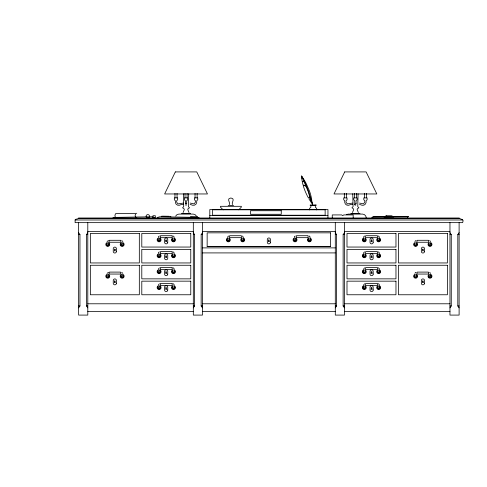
<?xml version="1.0" encoding="UTF-8"?>
<svg xmlns="http://www.w3.org/2000/svg" width="487" height="487" viewBox="0 0 487 487"><rect width="100%" height="100%" fill="white"/><g stroke="black" fill="none" stroke-linecap="round" stroke-linejoin="round"><path stroke-width="0.73" d="M197.46 216.715L197.442 217.391M158.366 237.297L158.768 236.372M158.366 253.203L158.768 252.272M158.366 269.11L159.383 267.82M158.366 285.011L159.383 283.726M227.618 237.297L228.013 236.372L228.945 235.97M294.318 237.297L294.714 236.372M363.564 237.297L363.966 236.372M363.564 253.203L363.966 252.272M363.564 269.11L364.586 267.82M363.564 285.011L364.586 283.726M75.114 219.984C75.503 218.474 77.914 219.692 78.31 218.182L459.454 218.182C460.739 219.96 464.452 218.407 462.65 222.65L75.114 222.65L75.114 219.984L462.65 219.984M355.869 205.094L354.956 205.094L354.956 204.163M107.085 241.564L108.37 240.548M115.188 249.435L115.328 250.829L114.329 250.829L114.506 249.149L115.188 249.241M107.085 273.377L108.37 272.361M185.59 203.268L185.59 204.187M186.509 204.187L186.509 203.268M355.869 204.187L355.869 203.268M414.936 241.564L415.07 241.235M414.936 273.377L415.07 273.043M229.395 204.595C230.521 202.208 226.059 198.678 230.893 197.965C235.726 198.678 231.264 202.208 232.39 204.595M87.8 307.869L86.491 305.964L86.491 234.594L87.8 232.689M78.644 307.869L79.953 305.964L79.953 234.594L78.644 232.689M202.47 307.869L201.161 305.964L201.161 234.594L202.47 232.689M193.315 307.869L194.623 305.964L194.623 234.594L193.315 232.689M344.449 307.869L343.14 305.964L343.14 234.594L344.449 232.689M335.293 307.869L336.602 305.964L336.602 234.594L335.293 232.689M459.113 307.869L457.81 305.964L457.81 234.594L459.113 232.689M449.964 307.869L451.266 305.964L451.266 234.594L449.964 232.689M183.075 212.539L184.33 209.623L184.001 208.728L182.601 207.779L183.69 206.622L183.38 193.741M352.436 212.539L353.696 209.623L353.367 208.728L351.961 207.779L353.057 206.622L352.746 193.741M175.667 216.082L177.012 214.627L178.851 214.097L193.248 214.097L195.086 214.627L196.431 216.082M371.788 217.409L373.31 216.739L408.617 216.739L373.359 217.013L372.269 217.409M268.696 239.86L268.38 241.674L269.378 241.674L269.067 239.86M371.423 239.86L371.112 241.674L372.111 241.674L371.794 239.86M415.289 240.949L415.91 240.59M371.423 287.573L371.112 289.388L372.111 289.388L371.794 287.573M415.289 272.757L415.91 272.397M186.509 205.094L185.59 205.094M159.054 236.152L159.383 236.012M159.054 252.053L159.383 251.919M295 236.152L295.335 236.012M364.252 236.152L364.586 236.012M364.252 252.053L364.586 251.919M136.701 213.543L136.701 213.227M136.701 218.066L136.701 217.75M346.379 214.627L348.217 214.097L362.608 214.097L364.446 214.627L365.792 216.082L366.285 218.073M157.435 217.421L159.937 216.77L199.104 217.421M169.805 216.258L170.986 216.946M112.947 217.421L152.041 216.77L154.616 217.421M183.38 203.079L177.992 203.883L176.665 202.178L176.659 200.747L177.67 199.792L177.67 197.886L174.346 197.886L174.346 199.792L175.363 200.747L175.375 202.458L176.05 204.083L177.53 205.149L179.326 205.283L181.304 204.455L183.38 204.376M352.746 203.079L347.359 203.883L346.032 202.178L346.026 200.747L347.036 199.792L347.036 197.886L343.712 197.886L343.712 199.792L344.723 200.747L344.741 202.458L345.417 204.083L346.89 205.149L348.692 205.283L350.67 204.455L352.746 204.376M228.19 205.362L233.596 205.362M181.42 213.44L190.679 213.44M350.786 213.44L360.039 213.44M209.812 215.461L327.952 215.461M87.8 231.599L193.315 231.599M202.47 231.599L335.293 231.599M344.449 231.599L449.964 231.599M78.644 234.594L79.953 234.594M86.491 234.594L87.8 234.594M193.315 234.594L194.623 234.594M201.161 234.594L202.47 234.594M335.293 234.594L336.602 234.594M343.14 234.594L344.449 234.594M449.964 234.594L451.266 234.594M457.81 234.594L459.113 234.594M160.71 235.714L171.856 235.714M229.961 235.714L241.102 235.714M296.662 235.714L307.802 235.714M365.907 235.714L377.054 235.714M160.71 237.668L171.856 237.668M229.961 237.668L241.102 237.668M296.662 237.668L307.802 237.668M365.907 237.668L377.054 237.668M109.386 240.292L120.526 240.292M417.237 240.292L428.377 240.292M109.386 242.246L120.526 242.246M417.237 242.246L428.377 242.246M207.152 246.428L330.612 246.428M202.47 247.889L335.293 247.889M160.71 251.621L171.856 251.621M365.907 251.621L377.054 251.621M202.47 252.911L335.293 252.911M160.71 253.575L171.856 253.575M365.907 253.575L377.054 253.575M160.71 267.521L171.856 267.521M365.907 267.521L377.054 267.521M160.71 269.475L171.856 269.475M365.907 269.475L377.054 269.475M109.386 272.099L120.526 272.099M417.237 272.099L428.377 272.099M109.386 274.053L120.526 274.053M417.237 274.053L428.377 274.053M160.71 283.428L171.856 283.428M365.907 283.428L377.054 283.428M160.71 285.382L171.856 285.382M365.907 285.382L377.054 285.382M87.8 303.785L193.315 303.785M202.47 303.785L335.293 303.785M344.449 303.785L449.964 303.785M78.644 305.964L79.953 305.964M86.491 305.964L87.8 305.964M193.315 305.964L194.623 305.964M201.161 305.964L202.47 305.964M335.293 305.964L336.602 305.964M343.14 305.964L344.449 305.964M449.964 305.964L451.266 305.964M457.81 305.964L459.113 305.964M87.8 311.418L193.315 311.418M202.47 311.418L335.293 311.418M344.449 311.418L449.964 311.418M162.293 216.155L168.977 216.265M190.405 216.624L197.314 216.739M359.516 203.079L363.466 203.883L364.793 202.178L364.8 200.747L363.789 199.792L363.789 197.886L367.113 197.886L367.113 199.792L366.096 200.747L366.084 202.458L365.408 204.083L363.935 205.149L362.133 205.283L359.503 204.376M190.155 203.079L194.106 203.883L195.427 202.178L195.439 200.747L194.423 199.792L194.423 197.886L197.746 197.886L197.746 199.792L196.736 200.747L196.718 202.458L196.042 204.083L194.569 205.149L192.767 205.283L190.137 204.376M161.593 216.794L161.611 216.118M378.064 235.97L378.996 236.372L379.391 237.297M378.064 251.876L378.996 252.272L379.391 253.203M172.867 235.97L173.798 236.372L174.194 237.297M378.064 267.783L378.996 268.179L379.391 269.11M172.867 251.876L173.798 252.272L174.194 253.203M378.064 283.684L378.996 284.085L379.391 285.011M172.867 267.783L173.798 268.179L174.194 269.11M172.867 283.684L173.798 284.085L174.194 285.011M429.704 240.59L430.678 241.564M429.704 272.397L430.678 273.377M309.129 236.012L309.458 236.152M242.429 236.012L243.445 237.297M121.853 240.59L122.827 241.564M121.853 272.397L122.827 273.377M358.389 212.539L357.129 209.623L357.458 208.728L358.864 207.779L357.768 206.622L358.079 193.747M189.023 212.539L187.763 209.623L188.092 208.728L189.498 207.779L188.402 206.622L188.713 193.747M309.744 236.372L310.146 237.297M135.69 217.421L135.258 216.374A3.202 3.202 0 0 1 135.258 214.919L135.916 213.55L115.705 213.55L115.054 214.919A3.202 3.202 0 0 0 115.054 216.374L115.486 217.421M312.051 203.14C309.61 193.741 306.463 184.396 301.508 176.002L301.684 178.126L302.689 178.339L308.137 191.452L311.613 203.109L308.868 198.757L310.006 197.174L308.247 197.625L307.626 196.492A33.688 17.727 60.2 0 1 303.699 187.185L303.188 185.48L306.073 185.985L303.005 184.865L302.439 182.57L303.833 180.817L302.263 181.688L301.727 178.443L302.689 178.339L301.508 176.002A31.85 16.777 60.3 0 1 305.666 182.54L305.994 183.167L305.337 183.41L306.323 183.794L309.434 190.922L308.557 191.494L309.781 191.866A31.85 16.777 60.3 0 1 311.558 198.787L311.765 200.248L311.272 200.157L311.875 200.997L312.63 205.557M312.137 202.927L312.727 205.374M459.229 218.182L78.535 218.182M459.113 222.65L459.113 315.089L449.964 315.089L449.964 222.65M428.694 240.548L428.694 241.99M428.694 272.361L428.694 273.797M416.921 240.548L416.921 241.99M416.921 272.361L416.921 273.797M407.564 217.013L407.564 217.799M377.364 235.97L377.364 237.412M377.364 251.876L377.364 253.319M377.364 267.783L377.364 269.22M377.364 283.684L377.364 285.126M366.492 193.357L366.492 197.886M365.597 235.97L365.597 237.412M365.597 251.876L365.597 253.319M365.597 267.783L365.597 269.22M365.597 283.684L365.597 285.126M364.41 193.357L364.41 197.886M356.454 193.357L356.454 197.886M356.064 203.663L356.064 200.747L357.074 199.792L357.074 197.886L353.751 197.886L353.751 199.792L354.761 200.747L354.761 204.625M354.372 193.357L354.372 197.886M353.178 218.073L353.178 214.925L343.731 214.925L342.714 215.662L341.691 214.925L332.25 214.925L332.25 218.073M346.415 193.357L346.415 197.886M344.449 222.65L344.449 315.089L335.293 315.089L335.293 222.65M344.333 193.357L344.333 197.886M327.952 218.073L327.952 209.574L209.812 209.574L209.812 218.073M316.702 209.927L316.702 208.424L315.339 207.17L315.339 205.599M310.883 205.599L310.883 207.17L309.519 208.424L309.519 209.927M308.119 235.97L308.119 237.412M296.346 235.97L296.346 237.412M241.418 235.97L241.418 237.412M229.645 235.97L229.645 237.412M202.47 222.65L202.47 315.089L193.315 315.089L193.315 222.65M197.125 193.357L197.125 197.886M195.043 193.357L195.043 197.886M187.087 193.357L187.087 197.886M186.698 203.663L186.698 200.747L187.708 199.792L187.708 197.886L184.384 197.886L184.384 199.792L185.401 200.747L185.401 203.663M185.005 193.357L185.005 197.886M177.055 193.357L177.055 197.886M174.967 193.357L174.967 197.886M172.167 235.97L172.167 237.412M172.167 251.876L172.167 253.319M172.167 267.783L172.167 269.22M172.167 283.684L172.167 285.126M160.4 235.97L160.4 237.412M160.4 251.876L160.4 253.319M160.4 267.783L160.4 269.22M160.4 283.684L160.4 285.126M155.316 217.488L155.316 215.723L152.967 215.723L152.967 218.073M120.843 240.548L120.843 241.99M120.843 272.361L120.843 273.797M109.07 240.548L109.07 241.99M109.07 272.361L109.07 273.797M87.8 222.65L87.8 315.089L78.644 315.089L78.644 222.65M146.143 216.782A1.747 1.747 0 0 1 147.981 214.59A1.747 1.747 0 0 1 149.412 217.068A1.747 1.747 0 0 1 146.593 217.561M238.429 209.824A13.186 13.186 0 0 0 241.321 207.066L241.321 206.311L220.465 206.311L220.465 207.066A13.186 13.186 0 0 0 223.356 209.824M371.191 253.91A1.577 1.577 0 0 0 370.023 255.438L370.023 258.189A1.577 1.577 0 0 0 371.599 259.766A1.577 1.577 0 0 0 373.182 258.189L373.182 255.438A1.577 1.577 0 0 0 372.013 253.91M379.178 253.867A1.96 1.96 0 0 1 380.28 256.886A1.96 1.96 0 0 1 377.066 256.886A1.96 1.96 0 0 1 378.168 253.867M379.032 254.421A1.388 1.388 0 0 1 379.805 256.558A1.388 1.388 0 0 1 377.541 256.558A1.388 1.388 0 0 1 378.314 254.421M379.184 255.249A0.718 0.718 0 0 1 379.184 256.272A0.718 0.718 0 0 1 378.162 256.272A0.718 0.718 0 0 1 378.162 255.249M364.982 254.561A1.388 1.388 0 0 1 365.268 256.74A1.388 1.388 0 0 1 363.089 256.454A1.388 1.388 0 0 1 363.929 254.421M364.909 255.401A0.718 0.718 0 0 1 364.593 256.412A0.718 0.718 0 0 1 363.612 256.01A0.718 0.718 0 0 1 364.099 255.066M364.793 253.867A1.96 1.96 0 0 1 365.895 256.886A1.96 1.96 0 0 1 362.681 256.886A1.96 1.96 0 0 1 363.777 253.867M165.75 253.91A1.577 1.577 0 0 0 164.582 255.438L164.582 258.189A1.577 1.577 0 0 0 166.158 259.766A1.577 1.577 0 0 0 167.741 258.189L167.741 255.438A1.577 1.577 0 0 0 166.158 253.855M159.596 253.867A1.96 1.96 0 0 1 160.698 256.886A1.96 1.96 0 0 1 157.484 256.886A1.96 1.96 0 0 1 158.579 253.867M159.45 254.421A1.388 1.388 0 0 1 160.29 256.454A1.388 1.388 0 0 1 158.111 256.74A1.388 1.388 0 0 1 158.397 254.561M159.45 255.139A0.718 0.718 0 0 1 159.712 256.119A0.718 0.718 0 0 1 158.732 256.387A0.718 0.718 0 0 1 158.464 255.401M174.169 254.561A1.388 1.388 0 0 1 174.456 256.74A1.388 1.388 0 0 1 172.276 256.454A1.388 1.388 0 0 1 173.116 254.421M174.102 255.401A0.718 0.718 0 0 1 173.835 256.387A0.718 0.718 0 0 1 172.848 256.119A0.718 0.718 0 0 1 173.116 255.139M173.981 253.867A1.96 1.96 0 0 1 175.083 256.886A1.96 1.96 0 0 1 171.868 256.886A1.96 1.96 0 0 1 172.97 253.867M430.508 274.345A1.96 1.96 0 0 1 431.604 277.371A1.96 1.96 0 0 1 428.39 277.371A1.96 1.96 0 0 1 429.491 274.345M430.356 274.905A1.388 1.388 0 0 1 431.196 276.933A1.388 1.388 0 0 1 429.023 277.225A1.388 1.388 0 0 1 429.309 275.045M430.185 275.545A0.718 0.718 0 0 1 430.678 276.488A0.718 0.718 0 0 1 429.692 276.896A0.718 0.718 0 0 1 429.376 275.885M416.306 275.045A1.388 1.388 0 0 1 416.592 277.225A1.388 1.388 0 0 1 414.413 276.933A1.388 1.388 0 0 1 415.253 274.905M416.123 275.733A0.718 0.718 0 0 1 416.123 276.75A0.718 0.718 0 0 1 415.107 276.75A0.718 0.718 0 0 1 415.107 275.733M416.123 274.345A1.96 1.96 0 0 1 417.219 277.371A1.96 1.96 0 0 1 414.005 277.371A1.96 1.96 0 0 1 415.107 274.345M159.596 269.768A1.96 1.96 0 0 1 160.698 272.793A1.96 1.96 0 0 1 157.484 272.793A1.96 1.96 0 0 1 158.579 269.768M159.45 270.328A1.388 1.388 0 0 1 160.29 272.361A1.388 1.388 0 0 1 158.111 272.647A1.388 1.388 0 0 1 158.397 270.468M159.45 271.04A0.718 0.718 0 0 1 159.712 272.026A0.718 0.718 0 0 1 158.732 272.288A0.718 0.718 0 0 1 158.464 271.308M174.169 270.468A1.388 1.388 0 0 1 174.456 272.647A1.388 1.388 0 0 1 172.276 272.361A1.388 1.388 0 0 1 173.116 270.328M174.102 271.308A0.718 0.718 0 0 1 173.835 272.288A0.718 0.718 0 0 1 172.848 272.026A0.718 0.718 0 0 1 173.116 271.04M173.981 269.768A1.96 1.96 0 0 1 175.083 272.793A1.96 1.96 0 0 1 171.868 272.793A1.96 1.96 0 0 1 172.97 269.768M379.178 237.96A1.96 1.96 0 0 1 380.28 240.98A1.96 1.96 0 0 1 377.066 240.98A1.96 1.96 0 0 1 378.168 237.96M379.032 238.52A1.388 1.388 0 0 1 379.805 240.651A1.388 1.388 0 0 1 377.541 240.651A1.388 1.388 0 0 1 378.314 238.52M379.184 239.348A0.718 0.718 0 0 1 379.184 240.365A0.718 0.718 0 0 1 378.162 240.365A0.718 0.718 0 0 1 378.162 239.348M364.982 238.654A1.388 1.388 0 0 1 365.268 240.834A1.388 1.388 0 0 1 363.089 240.548A1.388 1.388 0 0 1 363.929 238.52M364.8 239.348A0.718 0.718 0 0 1 364.702 240.444A0.718 0.718 0 0 1 363.637 240.158A0.718 0.718 0 0 1 364.099 239.16M364.793 237.96A1.96 1.96 0 0 1 365.895 240.98A1.96 1.96 0 0 1 362.681 240.98A1.96 1.96 0 0 1 363.777 237.96M108.272 242.538A1.96 1.96 0 0 1 109.368 245.558A1.96 1.96 0 0 1 106.154 245.558A1.96 1.96 0 0 1 107.256 242.538M108.455 243.232A1.388 1.388 0 0 1 108.741 245.411A1.388 1.388 0 0 1 106.562 245.125A1.388 1.388 0 0 1 107.402 243.098M108.388 244.072A0.718 0.718 0 0 1 108.126 245.058A0.718 0.718 0 0 1 107.14 244.797A0.718 0.718 0 0 1 107.402 243.81M122.505 243.098A1.388 1.388 0 0 1 123.351 245.125A1.388 1.388 0 0 1 121.172 245.411A1.388 1.388 0 0 1 121.458 243.232M122.511 243.81A0.718 0.718 0 0 1 122.773 244.797A0.718 0.718 0 0 1 121.787 245.058A0.718 0.718 0 0 1 121.525 244.072M122.657 242.538A1.96 1.96 0 0 1 123.759 245.558A1.96 1.96 0 0 1 120.545 245.558A1.96 1.96 0 0 1 121.64 242.538M430.508 242.538A1.96 1.96 0 0 1 431.604 245.558A1.96 1.96 0 0 1 428.39 245.558A1.96 1.96 0 0 1 429.491 242.538M430.356 243.098A1.388 1.388 0 0 1 431.196 245.125A1.388 1.388 0 0 1 429.023 245.411A1.388 1.388 0 0 1 429.309 243.232M430.185 243.737A0.718 0.718 0 0 1 430.697 244.62A0.718 0.718 0 0 1 429.814 245.131A0.718 0.718 0 0 1 429.303 244.249M416.306 243.232A1.388 1.388 0 0 1 416.592 245.411A1.388 1.388 0 0 1 414.413 245.125A1.388 1.388 0 0 1 415.253 243.098M416.123 243.926A0.718 0.718 0 0 1 416.123 244.943A0.718 0.718 0 0 1 415.107 244.943A0.718 0.718 0 0 1 415.107 243.926M416.123 242.538A1.96 1.96 0 0 1 417.219 245.558A1.96 1.96 0 0 1 414.005 245.558A1.96 1.96 0 0 1 415.107 242.538M379.178 269.768A1.96 1.96 0 0 1 380.28 272.793A1.96 1.96 0 0 1 377.066 272.793A1.96 1.96 0 0 1 378.168 269.768M379.032 270.328A1.388 1.388 0 0 1 379.805 272.458A1.388 1.388 0 0 1 377.541 272.458A1.388 1.388 0 0 1 378.314 270.328M379.184 271.156A0.718 0.718 0 0 1 379.184 272.172A0.718 0.718 0 0 1 378.162 272.172A0.718 0.718 0 0 1 378.162 271.156M364.982 270.468A1.388 1.388 0 0 1 365.268 272.647A1.388 1.388 0 0 1 363.089 272.361A1.388 1.388 0 0 1 363.929 270.328M364.982 271.478A0.718 0.718 0 0 1 364.471 272.361A0.718 0.718 0 0 1 363.588 271.849A0.718 0.718 0 0 1 364.099 270.967M364.793 269.768A1.96 1.96 0 0 1 365.895 272.793A1.96 1.96 0 0 1 362.681 272.793A1.96 1.96 0 0 1 363.777 269.768M295.548 237.96A1.96 1.96 0 0 1 296.644 240.98A1.96 1.96 0 0 1 293.43 240.98A1.96 1.96 0 0 1 294.532 237.96M295.396 238.52A1.388 1.388 0 0 1 296.236 240.548A1.388 1.388 0 0 1 294.057 240.834A1.388 1.388 0 0 1 294.343 238.654M295.396 239.233A0.718 0.718 0 0 1 295.664 240.219A0.718 0.718 0 0 1 294.678 240.481A0.718 0.718 0 0 1 294.416 239.494M310.116 238.654A1.388 1.388 0 0 1 310.402 240.834A1.388 1.388 0 0 1 308.222 240.548A1.388 1.388 0 0 1 309.068 238.52M309.933 239.348A0.718 0.718 0 0 1 309.89 240.408A0.718 0.718 0 0 1 308.831 240.268A0.718 0.718 0 0 1 309.062 239.233M309.933 237.96A1.96 1.96 0 0 1 311.029 240.98A1.96 1.96 0 0 1 307.814 240.98A1.96 1.96 0 0 1 308.916 237.96M228.847 237.96A1.96 1.96 0 0 1 229.943 240.98A1.96 1.96 0 0 1 226.729 240.98A1.96 1.96 0 0 1 227.831 237.96M228.695 238.52A1.388 1.388 0 0 1 229.535 240.548A1.388 1.388 0 0 1 227.362 240.834A1.388 1.388 0 0 1 227.648 238.654M228.701 239.233A0.718 0.718 0 0 1 228.993 240.158A0.718 0.718 0 0 1 228.093 240.535A0.718 0.718 0 0 1 227.642 239.671M243.415 238.654A1.388 1.388 0 0 1 243.701 240.834A1.388 1.388 0 0 1 241.528 240.548A1.388 1.388 0 0 1 242.368 238.52M243.232 239.348A0.718 0.718 0 0 1 243.232 240.365A0.718 0.718 0 0 1 242.216 240.365A0.718 0.718 0 0 1 242.216 239.348M243.232 237.96A1.96 1.96 0 0 1 244.334 240.98A1.96 1.96 0 0 1 241.12 240.98A1.96 1.96 0 0 1 242.216 237.96M159.596 237.96A1.96 1.96 0 0 1 160.698 240.98A1.96 1.96 0 0 1 157.484 240.98A1.96 1.96 0 0 1 158.579 237.96M159.45 238.52A1.388 1.388 0 0 1 160.29 240.548A1.388 1.388 0 0 1 158.111 240.834A1.388 1.388 0 0 1 158.397 238.654M159.45 239.233A0.718 0.718 0 0 1 159.712 240.219A0.718 0.718 0 0 1 158.732 240.481A0.718 0.718 0 0 1 158.464 239.494M174.169 238.654A1.388 1.388 0 0 1 174.456 240.834A1.388 1.388 0 0 1 172.276 240.548A1.388 1.388 0 0 1 173.116 238.52M174.102 239.494A0.718 0.718 0 0 1 173.835 240.481A0.718 0.718 0 0 1 172.848 240.219A0.718 0.718 0 0 1 173.116 239.233M173.981 237.96A1.96 1.96 0 0 1 175.083 240.98A1.96 1.96 0 0 1 171.868 240.98A1.96 1.96 0 0 1 172.97 237.96M159.596 285.674A1.96 1.96 0 0 1 160.698 288.694A1.96 1.96 0 0 1 157.484 288.694A1.96 1.96 0 0 1 158.579 285.674M159.45 286.234A1.388 1.388 0 0 1 160.29 288.261A1.388 1.388 0 0 1 158.111 288.548A1.388 1.388 0 0 1 158.397 286.368M159.45 286.946A0.718 0.718 0 0 1 159.712 287.933A0.718 0.718 0 0 1 158.732 288.194A0.718 0.718 0 0 1 158.464 287.208M174.169 286.368A1.388 1.388 0 0 1 174.456 288.548A1.388 1.388 0 0 1 172.276 288.261A1.388 1.388 0 0 1 173.116 286.234M174.102 287.208A0.718 0.718 0 0 1 173.835 288.194A0.718 0.718 0 0 1 172.848 287.933A0.718 0.718 0 0 1 173.116 286.946M173.981 285.674A1.96 1.96 0 0 1 175.083 288.694A1.96 1.96 0 0 1 171.868 288.694A1.96 1.96 0 0 1 172.97 285.674M379.178 285.674A1.96 1.96 0 0 1 380.28 288.694A1.96 1.96 0 0 1 377.066 288.694A1.96 1.96 0 0 1 378.168 285.674M379.032 286.234A1.388 1.388 0 0 1 379.805 288.365A1.388 1.388 0 0 1 377.541 288.365A1.388 1.388 0 0 1 378.314 286.234M379.184 287.062A0.718 0.718 0 0 1 379.184 288.079A0.718 0.718 0 0 1 378.162 288.079A0.718 0.718 0 0 1 378.162 287.062M364.982 286.368A1.388 1.388 0 0 1 365.268 288.548A1.388 1.388 0 0 1 363.089 288.261A1.388 1.388 0 0 1 363.929 286.234M364.8 287.062A0.718 0.718 0 0 1 364.702 288.158A0.718 0.718 0 0 1 363.637 287.872A0.718 0.718 0 0 1 364.099 286.873M364.793 285.674A1.96 1.96 0 0 1 365.895 288.694A1.96 1.96 0 0 1 362.681 288.694A1.96 1.96 0 0 1 363.777 285.674M108.272 274.345A1.96 1.96 0 0 1 109.368 277.371A1.96 1.96 0 0 1 106.154 277.371A1.96 1.96 0 0 1 107.256 274.345M108.455 275.045A1.388 1.388 0 0 1 108.741 277.225A1.388 1.388 0 0 1 106.562 276.933A1.388 1.388 0 0 1 107.402 274.905M108.388 275.885A0.718 0.718 0 0 1 108.126 276.866A0.718 0.718 0 0 1 107.14 276.604A0.718 0.718 0 0 1 107.402 275.618M122.505 274.905A1.388 1.388 0 0 1 123.351 276.933A1.388 1.388 0 0 1 121.172 277.225A1.388 1.388 0 0 1 121.458 275.045M122.511 275.618A0.718 0.718 0 0 1 122.773 276.604A0.718 0.718 0 0 1 121.787 276.866A0.718 0.718 0 0 1 121.525 275.885M122.657 274.345A1.96 1.96 0 0 1 123.759 277.371A1.96 1.96 0 0 1 120.545 277.371A1.96 1.96 0 0 1 121.64 274.345M114.469 281.048L114.329 282.637L115.328 282.637L115.151 280.956L114.469 281.048M165.793 240.085L165.653 241.674L166.651 241.674L166.475 239.994L165.793 240.085M165.793 255.992L165.653 257.574L166.651 257.574L166.475 255.9L165.793 255.992M165.793 271.892L165.653 273.481L166.651 273.481L166.475 271.807L165.793 271.892M165.793 287.799L165.653 289.388L166.651 289.388L166.475 287.707L165.793 287.799M371.252 255.992L371.112 257.574L372.111 257.574L371.934 255.9L371.252 255.992M371.252 271.892L371.112 273.481L372.111 273.481L371.934 271.807L371.252 271.892M422.576 249.241L422.436 250.829L423.434 250.829L423.258 249.149L422.576 249.241M422.576 281.048L422.436 282.637L423.434 282.637L423.258 280.956L422.576 281.048M175.338 171.911L164.624 193.96L207.468 193.96L196.76 171.911L175.338 171.911M344.699 171.911L333.991 193.96L376.835 193.96L366.121 171.911L344.699 171.911M386.258 215.759L383.878 216.879L393.91 216.879L391.53 215.759L386.258 215.759M315.996 204.972L310.225 204.972L310.225 205.599L315.996 205.599L315.996 204.972M325.139 209.806L212.624 209.806L212.624 215.23L325.139 215.23L325.139 209.806M281.255 210.731L250.519 210.731L250.519 214.28L281.255 214.28L281.255 210.731M330.612 232.835L207.152 232.835L207.152 246.562L330.612 246.562L330.612 232.835M139.325 233.45L90.345 233.45L90.345 262.95L139.325 262.95L139.325 233.45M190.77 233.45L141.796 233.45L141.796 247.049L190.77 247.049L190.77 233.45M395.968 233.45L346.994 233.45L346.994 247.049L395.968 247.049L395.968 233.45M447.419 233.45L398.439 233.45L398.439 262.95L447.419 262.95L447.419 233.45M190.77 249.356L141.796 249.356L141.796 262.95L190.77 262.95L190.77 249.356M395.968 249.356L346.994 249.356L346.994 262.95L395.968 262.95L395.968 249.356M139.325 265.263L90.345 265.263L90.345 294.763L139.325 294.763L139.325 265.263M190.77 265.263L141.796 265.263L141.796 278.856L190.77 278.856L190.77 265.263M395.968 265.263L346.994 265.263L346.994 278.856L395.968 278.856L395.968 265.263M447.419 265.263L398.439 265.263L398.439 294.763L447.419 294.763L447.419 265.263M190.77 281.163L141.796 281.163L141.796 294.763L190.77 294.763L190.77 281.163M395.968 281.163L346.994 281.163L346.994 294.763L395.968 294.763L395.968 281.163M424.506 251.438L424.506 248.687A1.577 1.577 0 0 0 422.929 247.11A1.577 1.577 0 0 0 421.352 248.687L421.352 251.438A1.577 1.577 0 0 0 422.929 253.021A1.577 1.577 0 0 0 424.506 251.438M424.506 283.251L424.506 280.494A1.577 1.577 0 0 0 422.929 278.917A1.577 1.577 0 0 0 421.352 280.494L421.352 283.251A1.577 1.577 0 0 0 422.929 284.828A1.577 1.577 0 0 0 424.506 283.251M373.182 242.282L373.182 239.531A1.577 1.577 0 0 0 371.599 237.954A1.577 1.577 0 0 0 370.023 239.531L370.023 242.282A1.577 1.577 0 0 0 371.599 243.865A1.577 1.577 0 0 0 373.182 242.282M373.182 274.096L373.182 271.338A1.577 1.577 0 0 0 371.599 269.761A1.577 1.577 0 0 0 370.023 271.338L370.023 274.096A1.577 1.577 0 0 0 371.599 275.672A1.577 1.577 0 0 0 373.182 274.096M373.182 289.996L373.182 287.245A1.577 1.577 0 0 0 371.599 285.668A1.577 1.577 0 0 0 370.023 287.245L370.023 289.996A1.577 1.577 0 0 0 371.599 291.579A1.577 1.577 0 0 0 373.182 289.996M270.468 242.282L270.468 239.531A1.577 1.577 0 0 0 268.891 237.954A1.577 1.577 0 0 0 267.308 239.531L267.308 242.282A1.577 1.577 0 0 0 268.891 243.865A1.577 1.577 0 0 0 270.468 242.282M167.741 242.282L167.741 239.531A1.577 1.577 0 0 0 166.158 237.954A1.577 1.577 0 0 0 164.582 239.531L164.582 242.282A1.577 1.577 0 0 0 166.158 243.865A1.577 1.577 0 0 0 167.741 242.282M167.741 274.096L167.741 271.338A1.577 1.577 0 0 0 166.158 269.761A1.577 1.577 0 0 0 164.582 271.338L164.582 274.096A1.577 1.577 0 0 0 166.158 275.672A1.577 1.577 0 0 0 167.741 274.096M167.741 289.996L167.741 287.245A1.577 1.577 0 0 0 166.158 285.668A1.577 1.577 0 0 0 164.582 287.245L164.582 289.996A1.577 1.577 0 0 0 166.158 291.579A1.577 1.577 0 0 0 167.741 289.996M116.411 251.438L116.411 248.687A1.577 1.577 0 0 0 114.835 247.11A1.577 1.577 0 0 0 113.252 248.687L113.252 251.438A1.577 1.577 0 0 0 114.835 253.021A1.577 1.577 0 0 0 116.411 251.438M116.411 283.251L116.411 280.494A1.577 1.577 0 0 0 114.835 278.917A1.577 1.577 0 0 0 113.252 280.494L113.252 283.251A1.577 1.577 0 0 0 114.835 284.828A1.577 1.577 0 0 0 116.411 283.251"/></g></svg>
